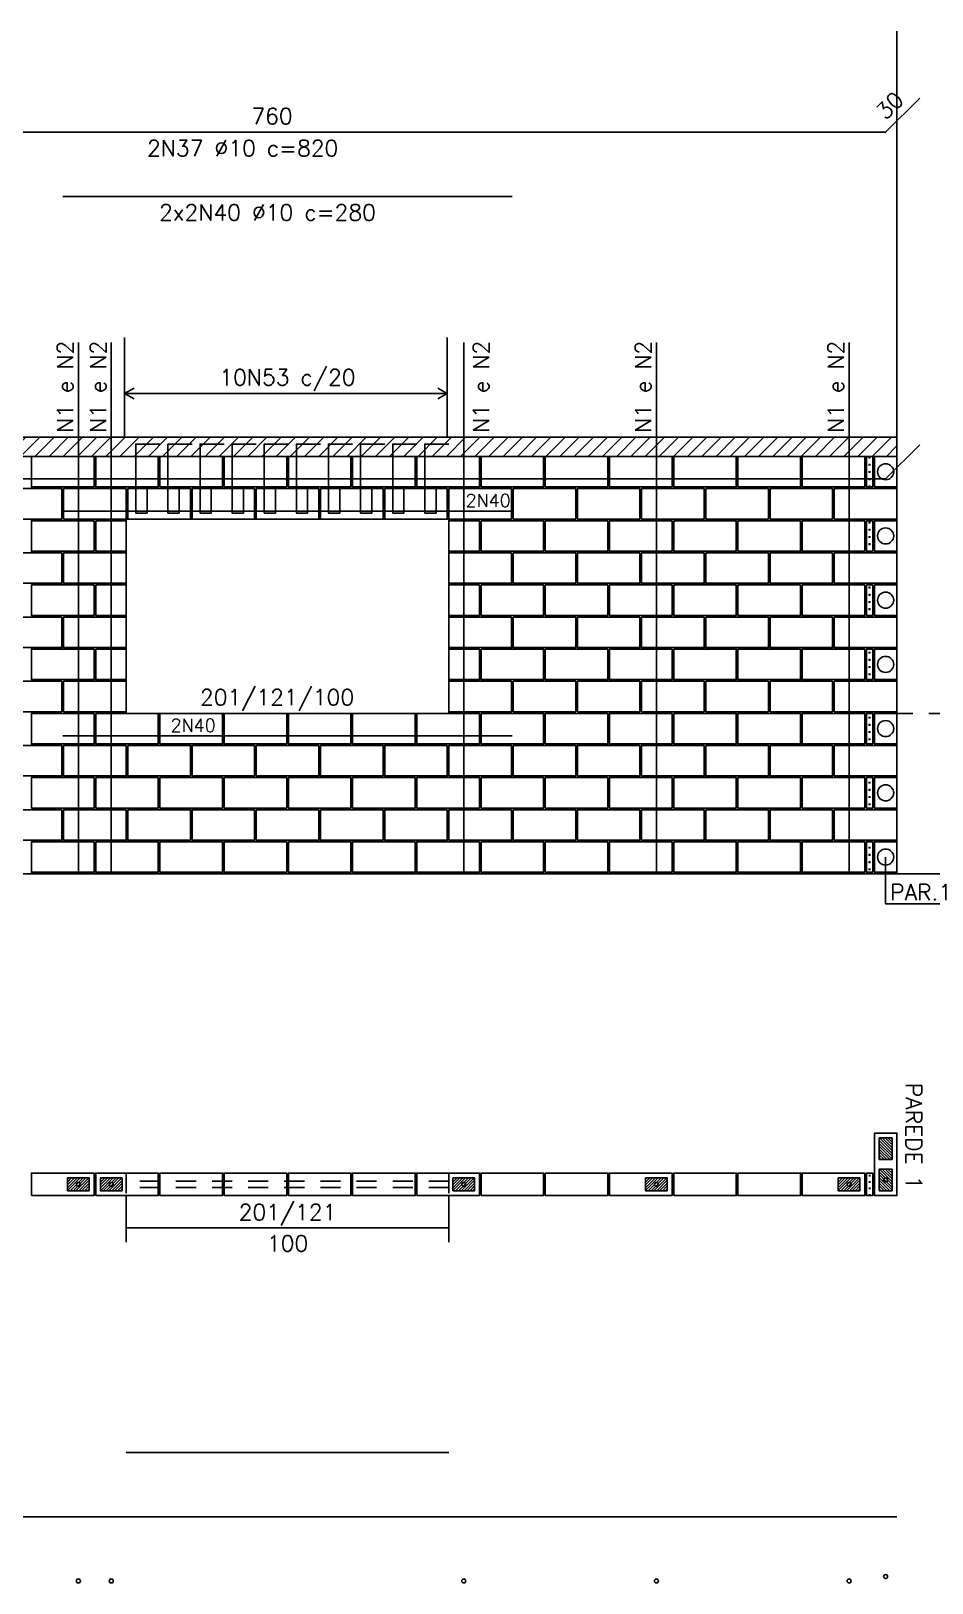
# Model space of a CAD drawing. Extents: x 0 to 187, y -7 to 20.
# Drawn here: x 28.77 to 34.38, y -0.41 to 9.25 of the extents above; entities that cross this region are included whole.
import ezdxf
from ezdxf.enums import TextEntityAlignment as Align

# ---------------------------------------------------------------- set-up
doc = ezdxf.new("R2010")
doc.units = 0
doc.header["$LTSCALE"] = 0.5
doc.header["$MEASUREMENT"] = 0
doc.linetypes.add('CENTER', pattern=[2, 1.25, -0.25, 0.25, -0.25])
doc.linetypes.add('HIDDEN', pattern=[0.375, 0.25, -0.125])
doc.layers.get('0').update_dxf_attribs({"linetype": 'CONTINUOUS'})
for name, color, linetype in [('AUX00', 7, 'HIDDEN'), ('AUX01', 1, 'CONTINUOUS'), ('B04', 6, 'CONTINUOUS'), ('B19', 3, 'CONTINUOUS'), ('B39', 2, 'CONTINUOUS'), ('B39C', 5, 'CONTINUOUS'), ('B90°', 200, 'CONTINUOUS'), ('BLOCO-I', 3, 'CONTINUOUS'), ('BLOCOS-E', 2, 'CONTINUOUS'), ('BP', 106, 'CONTINUOUS'), ('COT01', 1, 'CONTINUOUS'), ('EIX01', 1, 'CENTER'), ('ESQ06', 192, 'CONTINUOUS'), ('ESQUADRIAS', 5, 'HIDDEN'), ('FERRO', 4, 'CONTINUOUS'), ('FERRO_CANALETA', 4, 'CONTINUOUS'), ('FERRO_GROUTE', 4, 'CONTINUOUS'), ('GROUTE', 6, 'CONTINUOUS'), ('GROUTE02', 222, 'CONTINUOUS'), ('H04', 9, 'CONTINUOUS'), ('HATCHLAJE', 251, 'HIDDEN'), ('PAR01', 2, 'CONTINUOUS'), ('TXPR', 3, 'CONTINUOUS'), ('TXPR02', 3, 'CONTINUOUS'), ('TXT02', 2, 'CONTINUOUS'), ('VIG02', 3, 'CONTINUOUS')]:
    doc.layers.add(name, color=color, linetype=linetype)
doc.styles.add('ROMANS', font='romans.shx')
doc.styles.add('SIMPLEX', font='SIMPLEX')
pattern_1 = [(315, (9.636015, -40.925366), (0.0088388348, 0.0088388348), [])]

# ---------------------------------------------------------------- blocks, each defined once
blk = doc.blocks.new('*U14')
at = {"layer": 'AUX01'}
for p, q in [((0, 2.01), (0.29, 2.01)), ((0.2, 2.01), (0.2, 0)), ((0, 0), (0.29, 0))]:
    blk.add_line(p, q, dxfattribs=at)
at = {"layer": 'ESQUADRIAS'}
for p, q in [((-0.14, 2.01), (0, 2.01)), ((-0.09, 2.01), (-0.09, 0)), ((-0.05, 2.01), (-0.05, 0)), ((-0.14, 0), (0, 0))]:
    blk.add_line(p, q, dxfattribs=at)
at = {"layer": 'TXT02', "style": 'ROMANS'}
blk.add_attdef('LARG/ALT', text='', height=0.1, rotation=90, dxfattribs=at).set_placement((0.1833, 1.005), align=Align.BOTTOM_CENTER)
blk.add_attdef('PEIT', text='', height=0.1, rotation=90, dxfattribs=at).set_placement((0.2475, 1.005), align=Align.TOP_CENTER)
blk = doc.blocks.new('BE-14X04-VISTA')
at = {"layer": 'H04'}
h = blk.add_hatch(dxfattribs=at)
h.set_pattern_fill('CROSS', color=256, scale=0.090009, style=0)
h.set_pattern_definition([(360, (9.124238, 13.820944), (0.02250224, 0.02250224), [0.01125112, -0.03375336]), (90, (9.129863, 13.815318), (-0.02250224, 0.02250224), [0.01125112, -0.03375336])])
h.paths.add_polyline_path([(-0.04, 0), (0, 0), (0, 0.19), (-0.04, 0.19)])
at = {"layer": 'B04'}
blk.add_lwpolyline([(0, 0), (-0.04, 0), (-0.04, 0.19), (0, 0.19)], close=True, dxfattribs=at)
blk = doc.blocks.new('BP')
at = {"layer": 'BP'}
blk.add_lwpolyline([(0, 0), (0.14, 0), (0.14, 0.19), (0, 0.19)], close=True, dxfattribs=at)
blk.add_circle((0.07, 0.095), 0.05, dxfattribs=at)

msp = doc.modelspace()

# ---------------------------------------------------------------- hatches: boundary and pattern name
at = {"layer": 'AUX00'}
h = msp.add_hatch(dxfattribs=at)
h.set_pattern_fill('ANSI31', scale=0.1, angle=-90, style=0)
h.set_pattern_definition(pattern_1)
h.paths.add_polyline_path([(34.0552, 2.225), (34.0552, 2.36), (34.1352, 2.36), (34.1352, 2.225)])
h = msp.add_hatch(dxfattribs=at)
h.set_pattern_fill('ANSI31', scale=0.1, angle=-90, style=0)
h.set_pattern_definition(pattern_1)
h.paths.add_polyline_path([(34.1352, 2.165), (34.0552, 2.165), (34.0552, 2.03), (34.1352, 2.03)])
h = msp.add_hatch(dxfattribs=at)
h.set_pattern_fill('ANSI31', scale=0.1, style=0)
h.set_pattern_definition([(45, (72.09052, -22.389236), (-0.0088388348, 0.0088388348), [])])
h.paths.add_polyline_path([(29.0002, 2.11), (29.0002, 2.03), (29.1352, 2.03), (29.1352, 2.11)])
h = msp.add_hatch(dxfattribs=at)
h.set_pattern_fill('ANSI31', scale=0.1, style=0)
h.set_pattern_definition([(45, (72.49052, -22.389236), (-0.0088388348, 0.0088388348), [])])
h.paths.add_polyline_path([(29.3402, 2.11), (29.3402, 2.03), (29.2052, 2.03), (29.2052, 2.11)])
h = msp.add_hatch(dxfattribs=at)
h.set_pattern_fill('ANSI31', scale=0.1, style=0)
h.set_pattern_definition([(45, (74.49052, -22.389236), (-0.0088388348, 0.0088388348), [])])
h.paths.add_polyline_path([(31.4002, 2.11), (31.4002, 2.03), (31.5352, 2.03), (31.5352, 2.11)])
h = msp.add_hatch(dxfattribs=at)
h.set_pattern_fill('ANSI31', scale=0.1, style=0)
h.set_pattern_definition([(45, (75.69052, -22.389236), (-0.0088388348, 0.0088388348), [])])
h.paths.add_polyline_path([(32.6002, 2.11), (32.6002, 2.03), (32.7352, 2.03), (32.7352, 2.11)])
h = msp.add_hatch(dxfattribs=at)
h.set_pattern_fill('ANSI31', scale=0.1, style=0)
h.set_pattern_definition([(45, (76.89052, -22.389236), (-0.0088388348, 0.0088388348), [])])
h.paths.add_polyline_path([(33.8002, 2.11), (33.8002, 2.03), (33.9352, 2.03), (33.9352, 2.11)])
at = {"layer": 'B04'}
h = msp.add_hatch(dxfattribs=at)
h.set_pattern_fill('CROSS', scale=0.08, angle=180, style=0)
h.set_pattern_definition([(1e-14, (-135.749105, 61.505025), (0.02, -0.02), [0.01, -0.03]), (270, (-135.744105, 61.510025), (-0.02, -0.02), [0.01, -0.03])])
h.paths.add_polyline_path([(34.0152, 2), (34.0152, 2.14), (33.9752, 2.14), (33.9752, 2)])
at = {"layer": 'HATCHLAJE'}
h = msp.add_hatch(dxfattribs=at)
h.set_pattern_fill('ANSI31', color=256, scale=0.5)
h.set_pattern_definition([(45, (-3.8448, 2.423955), (-0.04419417, 0.04419417), [])])
h.paths.add_polyline_path([(34.1652, 6.724), (19.0252, 6.724), (19.0252, 6.604), (34.1652, 6.604)])

# ---------------------------------------------------------------- linework, layer by layer
msp.add_xline((74.1389, 4.004), (1, 0))
at = {"layer": 'AUX01'}
for points in [[(34.1652, 9.254), (34.1652, 4.004), (19.0252, 4.004), (19.0252, 9.254)], [(34.0952, 4.109), (34.0952, 3.8182), (34.7688, 3.8182)]]:
    msp.add_lwpolyline(points, dxfattribs=at)
msp.add_lwpolyline([(29.3652, 5.004), (31.3752, 5.004), (31.3752, 6.214), (29.3652, 6.214)], close=True, dxfattribs=at)
at = {"layer": 'B04'}
msp.add_lwpolyline([(34.0152, 2), (34.0152, 2.14), (33.9752, 2.14), (33.9752, 2)], close=True, dxfattribs=at)
at = {"layer": 'B19'}
for points in [[(29.1752, 6.204), (29.3652, 6.204), (29.3652, 6.014), (29.1752, 6.014)], [(31.3752, 6.204), (31.5652, 6.204), (31.5652, 6.014), (31.3752, 6.014)], [(29.1752, 5.804), (29.3652, 5.804), (29.3652, 5.614), (29.1752, 5.614)], [(31.3752, 5.804), (31.5652, 5.804), (31.5652, 5.614), (31.3752, 5.614)], [(29.1752, 5.404), (29.3652, 5.404), (29.3652, 5.214), (29.1752, 5.214)], [(31.3752, 5.404), (31.5652, 5.404), (31.5652, 5.214), (31.3752, 5.214)]]:
    msp.add_lwpolyline(points, close=True, dxfattribs=at)
at = {"layer": 'B39'}
for points in [[(31.7752, 6.404), (31.7752, 6.214), (32.1652, 6.214), (32.1652, 6.404)], [(32.5652, 6.404), (32.5652, 6.214), (32.1752, 6.214), (32.1752, 6.404)], [(32.9652, 6.404), (32.9652, 6.214), (32.5752, 6.214), (32.5752, 6.404)], [(32.9752, 6.404), (32.9752, 6.214), (33.3652, 6.214), (33.3652, 6.404)], [(33.7652, 6.404), (33.7652, 6.214), (33.3752, 6.214), (33.3752, 6.404)], [(34.1652, 6.404), (34.1652, 6.214), (33.7752, 6.214), (33.7752, 6.404)], [(29.1652, 6.204), (29.1652, 6.014), (28.7752, 6.014), (28.7752, 6.204)], [(31.5752, 6.204), (31.5752, 6.014), (31.9652, 6.014), (31.9652, 6.204)], [(32.3652, 6.204), (32.3652, 6.014), (31.9752, 6.014), (31.9752, 6.204)], [(32.7652, 6.204), (32.7652, 6.014), (32.3752, 6.014), (32.3752, 6.204)], [(32.7752, 6.204), (32.7752, 6.014), (33.1652, 6.014), (33.1652, 6.204)], [(33.5652, 6.204), (33.5652, 6.014), (33.1752, 6.014), (33.1752, 6.204)], [(33.9652, 6.204), (33.9652, 6.014), (33.5752, 6.014), (33.5752, 6.204)], [(28.9652, 6.004), (28.9652, 5.814), (28.5752, 5.814), (28.5752, 6.004)], [(29.3652, 6.004), (29.3652, 5.814), (28.9752, 5.814), (28.9752, 6.004)], [(31.7652, 6.004), (31.7652, 5.814), (31.3752, 5.814), (31.3752, 6.004)], [(31.7752, 6.004), (31.7752, 5.814), (32.1652, 5.814), (32.1652, 6.004)], [(32.5652, 6.004), (32.5652, 5.814), (32.1752, 5.814), (32.1752, 6.004)], [(32.9652, 6.004), (32.9652, 5.814), (32.5752, 5.814), (32.5752, 6.004)], [(32.9752, 6.004), (32.9752, 5.814), (33.3652, 5.814), (33.3652, 6.004)], [(33.7652, 6.004), (33.7652, 5.814), (33.3752, 5.814), (33.3752, 6.004)], [(34.1652, 6.004), (34.1652, 5.814), (33.7752, 5.814), (33.7752, 6.004)], [(29.1652, 5.804), (29.1652, 5.614), (28.7752, 5.614), (28.7752, 5.804)], [(31.5752, 5.804), (31.5752, 5.614), (31.9652, 5.614), (31.9652, 5.804)], [(32.3652, 5.804), (32.3652, 5.614), (31.9752, 5.614), (31.9752, 5.804)], [(32.7652, 5.804), (32.7652, 5.614), (32.3752, 5.614), (32.3752, 5.804)], [(32.7752, 5.804), (32.7752, 5.614), (33.1652, 5.614), (33.1652, 5.804)], [(33.5652, 5.804), (33.5652, 5.614), (33.1752, 5.614), (33.1752, 5.804)], [(33.9652, 5.804), (33.9652, 5.614), (33.5752, 5.614), (33.5752, 5.804)], [(28.9652, 5.604), (28.9652, 5.414), (28.5752, 5.414), (28.5752, 5.604)], [(29.3652, 5.604), (29.3652, 5.414), (28.9752, 5.414), (28.9752, 5.604)], [(31.7652, 5.604), (31.7652, 5.414), (31.3752, 5.414), (31.3752, 5.604)], [(31.7752, 5.604), (31.7752, 5.414), (32.1652, 5.414), (32.1652, 5.604)], [(32.5652, 5.604), (32.5652, 5.414), (32.1752, 5.414), (32.1752, 5.604)], [(32.9652, 5.604), (32.9652, 5.414), (32.5752, 5.414), (32.5752, 5.604)], [(32.9752, 5.604), (32.9752, 5.414), (33.3652, 5.414), (33.3652, 5.604)], [(33.7652, 5.604), (33.7652, 5.414), (33.3752, 5.414), (33.3752, 5.604)], [(34.1652, 5.604), (34.1652, 5.414), (33.7752, 5.414), (33.7752, 5.604)], [(29.1652, 5.404), (29.1652, 5.214), (28.7752, 5.214), (28.7752, 5.404)], [(31.5752, 5.404), (31.5752, 5.214), (31.9652, 5.214), (31.9652, 5.404)], [(32.3652, 5.404), (32.3652, 5.214), (31.9752, 5.214), (31.9752, 5.404)], [(32.7652, 5.404), (32.7652, 5.214), (32.3752, 5.214), (32.3752, 5.404)], [(32.7752, 5.404), (32.7752, 5.214), (33.1652, 5.214), (33.1652, 5.404)], [(33.5652, 5.404), (33.5652, 5.214), (33.1752, 5.214), (33.1752, 5.404)], [(33.9652, 5.404), (33.9652, 5.214), (33.5752, 5.214), (33.5752, 5.404)], [(28.9652, 5.204), (28.9652, 5.014), (28.5752, 5.014), (28.5752, 5.204)], [(29.3652, 5.204), (29.3652, 5.014), (28.9752, 5.014), (28.9752, 5.204)], [(31.7652, 5.204), (31.7652, 5.014), (31.3752, 5.014), (31.3752, 5.204)], [(31.7752, 5.204), (31.7752, 5.014), (32.1652, 5.014), (32.1652, 5.204)], [(32.5652, 5.204), (32.5652, 5.014), (32.1752, 5.014), (32.1752, 5.204)], [(32.9652, 5.204), (32.9652, 5.014), (32.5752, 5.014), (32.5752, 5.204)], [(32.9752, 5.204), (32.9752, 5.014), (33.3652, 5.014), (33.3652, 5.204)], [(33.7652, 5.204), (33.7652, 5.014), (33.3752, 5.014), (33.3752, 5.204)], [(34.1652, 5.204), (34.1652, 5.014), (33.7752, 5.014), (33.7752, 5.204)], [(32.3652, 5.004), (32.3652, 4.814), (31.9752, 4.814), (31.9752, 5.004)], [(32.7652, 5.004), (32.7652, 4.814), (32.3752, 4.814), (32.3752, 5.004)], [(32.7752, 5.004), (32.7752, 4.814), (33.1652, 4.814), (33.1652, 5.004)], [(33.5652, 5.004), (33.5652, 4.814), (33.1752, 4.814), (33.1752, 5.004)], [(33.9652, 5.004), (33.9652, 4.814), (33.5752, 4.814), (33.5752, 5.004)], [(28.9652, 4.804), (28.9652, 4.614), (28.5752, 4.614), (28.5752, 4.804)], [(29.3652, 4.804), (29.3652, 4.614), (28.9752, 4.614), (28.9752, 4.804)], [(29.3752, 4.804), (29.3752, 4.614), (29.7652, 4.614), (29.7652, 4.804)], [(30.1652, 4.804), (30.1652, 4.614), (29.7752, 4.614), (29.7752, 4.804)], [(30.5652, 4.804), (30.5652, 4.614), (30.1752, 4.614), (30.1752, 4.804)], [(30.5752, 4.804), (30.5752, 4.614), (30.9652, 4.614), (30.9652, 4.804)], [(31.3652, 4.804), (31.3652, 4.614), (30.9752, 4.614), (30.9752, 4.804)], [(31.7652, 4.804), (31.7652, 4.614), (31.3752, 4.614), (31.3752, 4.804)], [(31.7752, 4.804), (31.7752, 4.614), (32.1652, 4.614), (32.1652, 4.804)], [(32.5652, 4.804), (32.5652, 4.614), (32.1752, 4.614), (32.1752, 4.804)], [(32.9652, 4.804), (32.9652, 4.614), (32.5752, 4.614), (32.5752, 4.804)], [(32.9752, 4.804), (32.9752, 4.614), (33.3652, 4.614), (33.3652, 4.804)], [(33.7652, 4.804), (33.7652, 4.614), (33.3752, 4.614), (33.3752, 4.804)], [(34.1652, 4.804), (34.1652, 4.614), (33.7752, 4.614), (33.7752, 4.804)], [(29.1652, 4.604), (29.1652, 4.414), (28.7752, 4.414), (28.7752, 4.604)], [(29.1752, 4.604), (29.1752, 4.414), (29.5652, 4.414), (29.5652, 4.604)], [(29.9652, 4.604), (29.9652, 4.414), (29.5752, 4.414), (29.5752, 4.604)], [(30.3652, 4.604), (30.3652, 4.414), (29.9752, 4.414), (29.9752, 4.604)], [(30.3752, 4.604), (30.3752, 4.414), (30.7652, 4.414), (30.7652, 4.604)], [(31.1652, 4.604), (31.1652, 4.414), (30.7752, 4.414), (30.7752, 4.604)], [(31.5652, 4.604), (31.5652, 4.414), (31.1752, 4.414), (31.1752, 4.604)], [(31.5752, 4.604), (31.5752, 4.414), (31.9652, 4.414), (31.9652, 4.604)], [(32.3652, 4.604), (32.3652, 4.414), (31.9752, 4.414), (31.9752, 4.604)], [(32.7652, 4.604), (32.7652, 4.414), (32.3752, 4.414), (32.3752, 4.604)], [(32.7752, 4.604), (32.7752, 4.414), (33.1652, 4.414), (33.1652, 4.604)], [(33.5652, 4.604), (33.5652, 4.414), (33.1752, 4.414), (33.1752, 4.604)], [(33.9652, 4.604), (33.9652, 4.414), (33.5752, 4.414), (33.5752, 4.604)], [(28.9652, 4.404), (28.9652, 4.214), (28.5752, 4.214), (28.5752, 4.404)], [(29.3652, 4.404), (29.3652, 4.214), (28.9752, 4.214), (28.9752, 4.404)], [(29.3752, 4.404), (29.3752, 4.214), (29.7652, 4.214), (29.7652, 4.404)], [(30.1652, 4.404), (30.1652, 4.214), (29.7752, 4.214), (29.7752, 4.404)], [(30.5652, 4.404), (30.5652, 4.214), (30.1752, 4.214), (30.1752, 4.404)], [(30.5752, 4.404), (30.5752, 4.214), (30.9652, 4.214), (30.9652, 4.404)], [(31.3652, 4.404), (31.3652, 4.214), (30.9752, 4.214), (30.9752, 4.404)], [(31.7652, 4.404), (31.7652, 4.214), (31.3752, 4.214), (31.3752, 4.404)], [(31.7752, 4.404), (31.7752, 4.214), (32.1652, 4.214), (32.1652, 4.404)], [(32.5652, 4.404), (32.5652, 4.214), (32.1752, 4.214), (32.1752, 4.404)], [(32.9652, 4.404), (32.9652, 4.214), (32.5752, 4.214), (32.5752, 4.404)], [(32.9752, 4.404), (32.9752, 4.214), (33.3652, 4.214), (33.3652, 4.404)], [(33.7652, 4.404), (33.7652, 4.214), (33.3752, 4.214), (33.3752, 4.404)], [(34.1652, 4.404), (34.1652, 4.214), (33.7752, 4.214), (33.7752, 4.404)], [(29.1652, 4.204), (29.1652, 4.014), (28.7752, 4.014), (28.7752, 4.204)], [(29.1752, 4.204), (29.1752, 4.014), (29.5652, 4.014), (29.5652, 4.204)], [(29.9652, 4.204), (29.9652, 4.014), (29.5752, 4.014), (29.5752, 4.204)], [(30.3652, 4.204), (30.3652, 4.014), (29.9752, 4.014), (29.9752, 4.204)], [(30.3752, 4.204), (30.3752, 4.014), (30.7652, 4.014), (30.7652, 4.204)], [(31.1652, 4.204), (31.1652, 4.014), (30.7752, 4.014), (30.7752, 4.204)], [(31.5652, 4.204), (31.5652, 4.014), (31.1752, 4.014), (31.1752, 4.204)], [(31.5752, 4.204), (31.5752, 4.014), (31.9652, 4.014), (31.9652, 4.204)], [(32.3652, 4.204), (32.3652, 4.014), (31.9752, 4.014), (31.9752, 4.204)], [(32.7652, 4.204), (32.7652, 4.014), (32.3752, 4.014), (32.3752, 4.204)], [(32.7752, 4.204), (32.7752, 4.014), (33.1652, 4.014), (33.1652, 4.204)], [(33.5652, 4.204), (33.5652, 4.014), (33.1752, 4.014), (33.1752, 4.204)], [(33.9652, 4.204), (33.9652, 4.014), (33.5752, 4.014), (33.5752, 4.204)]]:
    msp.add_lwpolyline(points, close=True, dxfattribs=at)
at = {"layer": 'B39C'}
for points in [[(29.1652, 6.604), (29.1652, 6.414), (28.7752, 6.414), (28.7752, 6.604)], [(29.1752, 6.604), (29.1752, 6.414), (29.5652, 6.414), (29.5652, 6.604)], [(29.9652, 6.604), (29.9652, 6.414), (29.5752, 6.414), (29.5752, 6.604)], [(30.3652, 6.604), (30.3652, 6.414), (29.9752, 6.414), (29.9752, 6.604)], [(30.3752, 6.604), (30.3752, 6.414), (30.7652, 6.414), (30.7652, 6.604)], [(31.1652, 6.604), (31.1652, 6.414), (30.7752, 6.414), (30.7752, 6.604)], [(31.5652, 6.604), (31.5652, 6.414), (31.1752, 6.414), (31.1752, 6.604)], [(31.5752, 6.604), (31.5752, 6.414), (31.9652, 6.414), (31.9652, 6.604)], [(32.3652, 6.604), (32.3652, 6.414), (31.9752, 6.414), (31.9752, 6.604)], [(32.7652, 6.604), (32.7652, 6.414), (32.3752, 6.414), (32.3752, 6.604)], [(32.7752, 6.604), (32.7752, 6.414), (33.1652, 6.414), (33.1652, 6.604)], [(33.5652, 6.604), (33.5652, 6.414), (33.1752, 6.414), (33.1752, 6.604)], [(33.9652, 6.604), (33.9652, 6.414), (33.5752, 6.414), (33.5752, 6.604)], [(28.9652, 6.404), (28.9652, 6.214), (28.5752, 6.214), (28.5752, 6.404)], [(29.3652, 6.404), (29.3652, 6.214), (28.9752, 6.214), (28.9752, 6.404)], [(29.3752, 6.404), (29.3752, 6.214), (29.7652, 6.214), (29.7652, 6.404)], [(30.1652, 6.404), (30.1652, 6.214), (29.7752, 6.214), (29.7752, 6.404)], [(30.5652, 6.404), (30.5652, 6.214), (30.1752, 6.214), (30.1752, 6.404)], [(30.5752, 6.404), (30.5752, 6.214), (30.9652, 6.214), (30.9652, 6.404)], [(31.3652, 6.404), (31.3652, 6.214), (30.9752, 6.214), (30.9752, 6.404)], [(31.7652, 6.404), (31.7652, 6.214), (31.3752, 6.214), (31.3752, 6.404)], [(29.1652, 5.004), (29.1652, 4.814), (28.7752, 4.814), (28.7752, 5.004)], [(29.1752, 5.004), (29.1752, 4.814), (29.5652, 4.814), (29.5652, 5.004)], [(29.9652, 5.004), (29.9652, 4.814), (29.5752, 4.814), (29.5752, 5.004)], [(30.3652, 5.004), (30.3652, 4.814), (29.9752, 4.814), (29.9752, 5.004)], [(30.3752, 5.004), (30.3752, 4.814), (30.7652, 4.814), (30.7652, 5.004)], [(31.1652, 5.004), (31.1652, 4.814), (30.7752, 4.814), (30.7752, 5.004)], [(31.5652, 5.004), (31.5652, 4.814), (31.1752, 4.814), (31.1752, 5.004)], [(31.5752, 5.004), (31.5752, 4.814), (31.9652, 4.814), (31.9652, 5.004)]]:
    msp.add_lwpolyline(points, close=True, dxfattribs=at)
at = {"layer": 'BLOCO-I', "color": 3}
for points in [[(34.0552, 2.225), (34.0552, 2.36), (34.1352, 2.36), (34.1352, 2.225)], [(34.1352, 2.165), (34.0552, 2.165), (34.0552, 2.03), (34.1352, 2.03)], [(29.0002, 2.11), (29.0002, 2.03), (29.1352, 2.03), (29.1352, 2.11)], [(29.3402, 2.11), (29.3402, 2.03), (29.2052, 2.03), (29.2052, 2.11)], [(31.4002, 2.11), (31.4002, 2.03), (31.5352, 2.03), (31.5352, 2.11)], [(32.6002, 2.11), (32.6002, 2.03), (32.7352, 2.03), (32.7352, 2.11)], [(33.8002, 2.11), (33.8002, 2.03), (33.9352, 2.03), (33.9352, 2.11)]]:
    msp.add_lwpolyline(points, close=True, dxfattribs=at)
at = {"layer": 'BLOCOS-E'}
for points in [[(34.0252, 2.39), (34.0252, 2), (34.1652, 2), (34.1652, 2.39)], [(28.7752, 2), (29.1652, 2), (29.1652, 2.14), (28.7752, 2.14)], [(29.1752, 2), (29.5652, 2), (29.5652, 2.14), (29.1752, 2.14)], [(29.5752, 2), (29.9652, 2), (29.9652, 2.14), (29.5752, 2.14)], [(29.9752, 2), (30.3652, 2), (30.3652, 2.14), (29.9752, 2.14)], [(30.3752, 2), (30.7652, 2), (30.7652, 2.14), (30.3752, 2.14)], [(30.7752, 2), (31.1652, 2), (31.1652, 2.14), (30.7752, 2.14)], [(31.1752, 2), (31.5652, 2), (31.5652, 2.14), (31.1752, 2.14)], [(31.5752, 2), (31.9652, 2), (31.9652, 2.14), (31.5752, 2.14)], [(31.9752, 2), (32.3652, 2), (32.3652, 2.14), (31.9752, 2.14)], [(32.3752, 2), (32.7652, 2), (32.7652, 2.14), (32.3752, 2.14)], [(32.7752, 2), (33.1652, 2), (33.1652, 2.14), (32.7752, 2.14)], [(33.1752, 2), (33.5652, 2), (33.5652, 2.14), (33.1752, 2.14)], [(33.5752, 2), (33.9652, 2), (33.9652, 2.14), (33.5752, 2.14)]]:
    msp.add_lwpolyline(points, close=True, dxfattribs=at)
at = {"layer": 'COT01'}
for p, q in [((29.4152, 7.0305), (29.3552, 6.9971)), ((29.3552, 6.9971), (31.3652, 6.9971)), ((29.3552, 6.9971), (29.4152, 6.9638)), ((31.3052, 7.0305), (31.3652, 6.9971)), ((31.3652, 6.9971), (31.3052, 6.9638))]:
    msp.add_line(p, q, dxfattribs=at)
at = {"layer": 'EIX01'}
for p, q in [((29.3552, 6.724), (29.3552, 7.3451)), ((31.3652, 6.724), (31.3652, 7.3451))]:
    msp.add_line(p, q, dxfattribs=at)
at = {"layer": 'EIX01', "linetype": 'HIDDEN', "ltscale": 0.5}
for p, q in [((34.1652, 5.004), (35.1252, 5.004)), ((34.1652, 4.004), (35.1252, 4.004))]:
    msp.add_line(p, q, dxfattribs=at)
at = {"layer": 'ESQ06'}
msp.add_line((29.3652, 0.4), (31.3752, 0.4), dxfattribs=at)
at = {"layer": 'FERRO'}
for points in [[(29.5752, 6.6812), (29.4252, 6.6812), (29.4252, 6.2512), (29.4952, 6.2512), (29.4952, 6.4027)], [(29.7752, 6.6812), (29.6252, 6.6812), (29.6252, 6.2512), (29.6952, 6.2512), (29.6952, 6.4027)], [(29.9752, 6.6812), (29.8252, 6.6812), (29.8252, 6.2512), (29.8952, 6.2512), (29.8952, 6.4027)], [(30.1752, 6.6812), (30.0252, 6.6812), (30.0252, 6.2512), (30.0952, 6.2512), (30.0952, 6.4027)], [(30.3752, 6.6812), (30.2252, 6.6812), (30.2252, 6.2512), (30.2952, 6.2512), (30.2952, 6.4027)], [(30.5752, 6.6812), (30.4252, 6.6812), (30.4252, 6.2512), (30.4952, 6.2512), (30.4952, 6.4027)], [(30.7752, 6.6812), (30.6252, 6.6812), (30.6252, 6.2512), (30.6952, 6.2512), (30.6952, 6.4027)], [(30.9752, 6.6812), (30.8252, 6.6812), (30.8252, 6.2512), (30.8952, 6.2512), (30.8952, 6.4027)], [(31.1752, 6.6812), (31.0252, 6.6812), (31.0252, 6.2512), (31.0952, 6.2512), (31.0952, 6.4027)], [(31.3752, 6.6812), (31.2252, 6.6812), (31.2252, 6.2512), (31.2952, 6.2512), (31.2952, 6.4027)]]:
    msp.add_lwpolyline(points, dxfattribs=at)
at = {"layer": 'FERRO_CANALETA'}
for points in [[(34.3073, 8.8361), (34.0952, 8.624), (26.495, 8.624), (26.2829, 8.8361)], [(31.7702, 8.224), (28.9702, 8.224)], [(18.8831, 6.6761), (19.0952, 6.464), (34.0952, 6.464)], [(34.3073, 6.6761), (34.0952, 6.464)], [(31.7702, 6.264), (28.9702, 6.264)], [(31.7702, 4.864), (28.9702, 4.864)]]:
    msp.add_lwpolyline(points, dxfattribs=at)
at = {"layer": 'FERRO_GROUTE'}
for p, q in [((29.0677, 4.004), (29.0677, 7.314)), ((29.2727, 4.004), (29.2727, 7.314)), ((31.4677, 4.004), (31.4677, 7.314)), ((32.6677, 4.004), (32.6677, 7.314)), ((33.8677, 4.004), (33.8677, 7.314))]:
    msp.add_line(p, q, dxfattribs=at)
at = {"layer": 'GROUTE'}
for centre in [(29.0677, 2.07), (29.2727, 2.07), (31.4677, 2.07), (32.6677, 2.07), (33.8677, 2.07), (34.0952, 2.0975)]:
    msp.add_circle(centre, 0.0125, dxfattribs=at)
at = {"layer": 'GROUTE02'}
for centre in [(34.0952, -0.3725), (29.0677, -0.4), (29.2727, -0.4), (31.4677, -0.4), (32.6677, -0.4), (33.8677, -0.4)]:
    msp.add_circle(centre, 0.0125, dxfattribs=at)
at = {"layer": 'PAR01'}
msp.add_line((26.4252, 0), (34.1652, 0), dxfattribs=at)
at = {"layer": 'VIG02'}
msp.add_lwpolyline([(34.1652, 6.724), (19.0252, 6.724), (19.0252, 6.604), (34.1652, 6.604)], close=True, dxfattribs=at)

# ---------------------------------------------------------------- block references
at = {"layer": 'B04'}
for p in [(34.0152, 6.414), (34.0152, 6.014), (34.0152, 5.614), (34.0152, 5.214), (34.0152, 4.814), (34.0152, 4.414), (34.0152, 4.014)]:
    msp.add_blockref('BE-14X04-VISTA', p, dxfattribs=at)
at = {"layer": 'B90°', "xscale": -1}
for p in [(34.1652, 6.414), (34.1652, 6.014), (34.1652, 5.614), (34.1652, 5.214), (34.1652, 4.814), (34.1652, 4.414), (34.1652, 4.014)]:
    msp.add_blockref('BP', p, dxfattribs=at)
at = {"layer": 'TXPR', "rotation": 270}
msp.add_blockref('*U14', (29.3651, 2), dxfattribs=at).add_auto_attribs({'PEIT': '100', 'LARG/ALT': '201/121'})

# ---------------------------------------------------------------- texts
at = {"layer": 'TXPR02', "style": 'SIMPLEX'}
msp.add_text('PAREDE 1', height=0.1, rotation=270, dxfattribs=at).set_placement((34.2215, 2.7027))
at = {"layer": 'TXT02', "style": 'SIMPLEX'}
for s, rotation, p in [('30', 45.00051, (34.0952, 8.6947)), ('N1 e N2', 90, (29.0354, 6.7503)), ('N1 e N2', 90, (29.2404, 6.7503)), ('N1 e N2', 90, (31.6254, 6.7503)), ('N1 e N2', 90, (32.6354, 6.7503)), ('N1 e N2', 90, (33.8354, 6.7503)), ('PAR.1', 0, (34.1239, 3.8396))]:
    msp.add_text(s, height=0.1, rotation=rotation, dxfattribs=at).set_placement(p)
for s, height, p in [('760', 0.1, (30.1451, 8.674)), ('2N37 %%C10 c=820', 0.1, (29.4951, 8.474)), ('2x2N40 %%C10 c=280', 0.1, (29.5702, 8.074)), ('10N53 c/20', 0.1, (29.9453, 7.0471)), ('2N40', 0.08, (31.4788, 6.2898)), ('201/121/100', 0.1, (29.8249, 5.054)), ('2N40', 0.08, (29.6416, 4.8898))]:
    msp.add_text(s, height=height, dxfattribs=at).set_placement(p)

doc.saveas('drawing.dxf')
